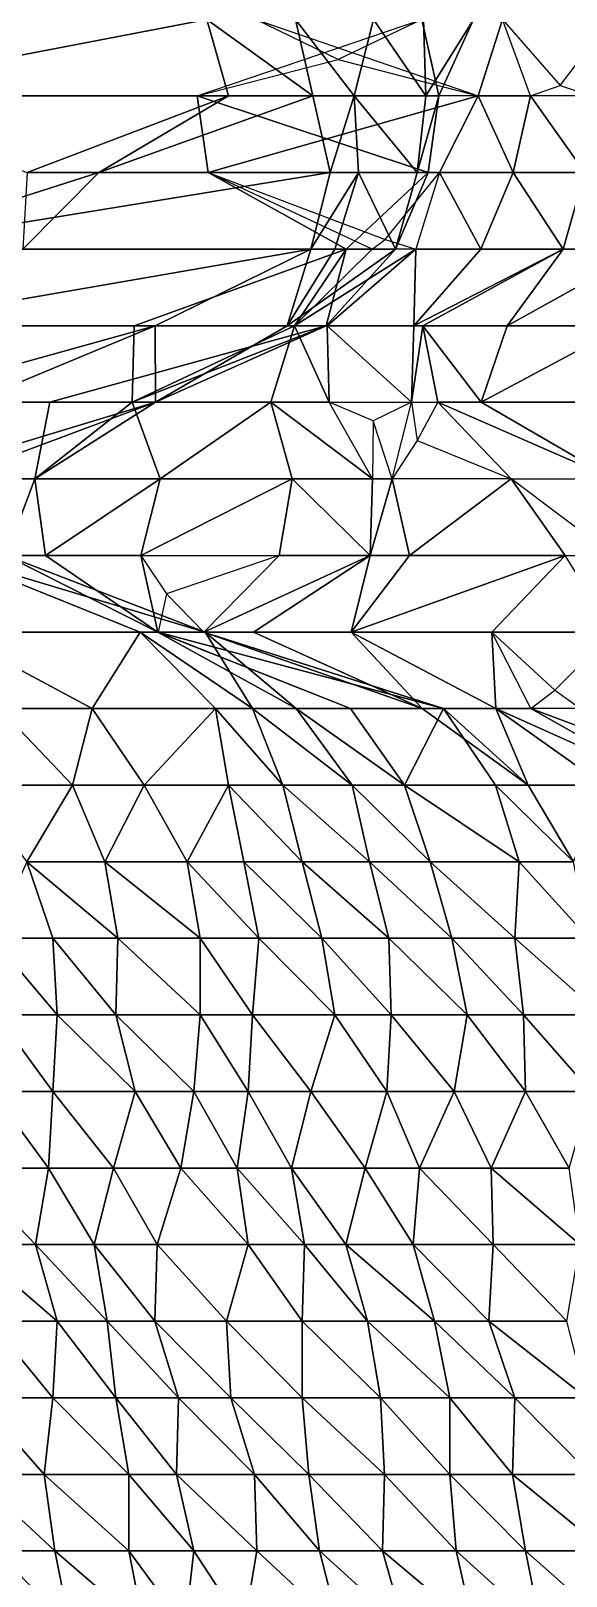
# Model space of a CAD drawing. Header units: metres. Extents: x -317 to 276, y -240 to 234.
# Drawn here: x -23.7 to 18.2, y -164 to -42.9 of the extents above; entities that cross this region are included whole.
import ezdxf

# ---------------------------------------------------------------- set-up
doc = ezdxf.new("R2010")
doc.units = ezdxf.units.M

msp = doc.modelspace()

# ---------------------------------------------------------------- linework, layer by layer
for points in [[(-41.11798, -48, -555.9809), (-8.271393, -48, -508.37067), (-9.963501, -42, -511.46802), (-9.963401, -41.9999, -511.46793)], [(-41.11798, -48, -555.9809), (-9.963501, -42, -511.46802), (-32.99594, -42, -541.11365), (-32.995842, -41.9999, -541.1135)], [(8.221924, -48, -528.23975), (-10.709442, -48, -575.4084), (6.888275, -42, -543.1959), (6.888375, -41.9999, -543.1958)], [(-9.963501, -42, -511.46802), (-1.652252, -48, -508.76935), (-3.00592, -42, -511.24722), (-3.005821, -41.9999, -511.24713)], [(-9.963501, -42, -511.46802), (-8.271393, -48, -508.37067), (-1.652252, -48, -508.76935), (-1.652152, -47.9999, -508.76926)], [(6.888275, -42, -543.1959), (0.339569, -45.130432, -561.4407), (-6.120819, -42, -579.52386), (-6.120719, -41.9999, -579.52374)], [(13.189026, -42, -556.69244), (-6.120819, -42, -579.52386), (11.307709, -48, -547.62115), (11.307809, -47.9999, -547.62103)], [(-3.00592, -42, -511.24722), (1.582733, -48, -515.36273), (3.105621, -42, -512.5751), (3.105721, -41.9999, -512.57495)], [(-3.00592, -42, -511.24722), (-1.652252, -48, -508.76935), (1.582733, -48, -515.36273), (1.582833, -47.9999, -515.3626)], [(3.105621, -42, -512.5751), (1.582733, -48, -515.36273), (7.186646, -48, -517.6198), (7.186746, -47.9999, -517.6197)], [(3.105621, -42, -512.5751), (7.186646, -48, -517.6198), (7.017456, -42, -517.92957), (7.017556, -41.9999, -517.92944)], [(8.221924, -48, -528.23975), (6.888275, -42, -543.1959), (10.929291, -42, -523.28394), (10.929391, -41.9999, -523.2838)], [(7.186646, -48, -517.6198), (10.929291, -42, -523.28394), (7.017456, -42, -517.92957), (7.017556, -41.9999, -517.92944)], [(7.186646, -48, -517.6198), (8.221924, -48, -528.23975), (10.929291, -42, -523.28394), (10.929391, -41.9999, -523.2838)], [(13.189026, -42, -556.69244), (11.307709, -48, -547.62115), (15.388763, -48, -552.6659), (15.388864, -47.9999, -552.6658)], [(13.189026, -42, -556.69244), (17.721558, -47.181824, -554.6532), (21.669495, -42, -553.684), (21.669594, -41.9999, -553.6839)], [(0.339569, -45.130432, -561.4407), (11.307709, -48, -547.62115), (-10.709442, -48, -575.4084), (-10.709342, -47.9999, -575.40826)], [(17.721558, -47.181824, -554.6532), (20.146637, -48, -556.4716), (15.388763, -48, -552.6659), (15.388864, -47.9999, -552.6658)], [(-24.027863, -54, -524.6977), (-8.271393, -48, -508.37067), (-41.11798, -48, -555.9809), (-41.11788, -47.9999, -555.9808)], [(-24.027863, -54, -524.6977), (-18.42395, -54, -526.9548), (-8.271393, -48, -508.37067), (-8.271293, -47.9999, -508.37057)], [(-18.42395, -54, -526.9548), (-0.298584, -54, -506.29144), (-1.652252, -48, -508.76935), (-1.652152, -47.9999, -508.76926)], [(-18.42395, -54, -526.9548), (-1.652252, -48, -508.76935), (-8.271393, -48, -508.37067), (-8.271293, -47.9999, -508.37057)], [(7.375885, -54, -529.7884), (-9.863403, -54, -573.85974), (-10.709442, -48, -575.4084), (-10.709342, -47.9999, -575.40826)], [(7.375885, -54, -529.7884), (-10.709442, -48, -575.4084), (8.221924, -48, -528.23975), (8.222024, -47.9999, -528.2396)], [(-9.863403, -54, -573.85974), (11.307709, -48, -547.62115), (-10.709442, -48, -575.4084), (-10.709342, -47.9999, -575.40826)], [(-9.863403, -54, -573.85974), (8.261963, -54, -553.1964), (11.307709, -48, -547.62115), (11.307809, -47.9999, -547.62103)], [(-0.298584, -54, -506.29144), (1.582733, -48, -515.36273), (-1.652252, -48, -508.76935), (-1.652152, -47.9999, -508.76926)], [(-0.298584, -54, -506.29144), (1.921143, -54, -514.7432), (1.582733, -48, -515.36273), (1.582833, -47.9999, -515.3626)], [(1.582733, -48, -515.36273), (6.509827, -54, -518.85876), (7.186646, -48, -517.6198), (7.186746, -47.9999, -517.6197)], [(1.582733, -48, -515.36273), (1.921143, -54, -514.7432), (6.509827, -54, -518.85876), (6.509927, -53.9999, -518.85864)], [(6.509827, -54, -518.85876), (7.375885, -54, -529.7884), (8.221924, -48, -528.23975), (8.222024, -47.9999, -528.2396)], [(6.509827, -54, -518.85876), (8.221924, -48, -528.23975), (7.186646, -48, -517.6198), (7.186746, -47.9999, -517.6197)], [(11.307709, -48, -547.62115), (8.261963, -54, -553.1964), (14.035095, -54, -555.14374), (14.035195, -53.9999, -555.1436)], [(11.307709, -48, -547.62115), (14.035095, -54, -555.14374), (15.388763, -48, -552.6659), (15.388864, -47.9999, -552.6658)], [(15.388763, -48, -552.6659), (14.035095, -54, -555.14374), (19.639008, -54, -557.4009), (19.639107, -53.9999, -557.40076)], [(15.388763, -48, -552.6659), (19.639008, -54, -557.4009), (20.146637, -48, -556.4716), (20.146736, -47.9999, -556.4715)], [(-24.366272, -60, -525.31714), (-37.206146, -60, -561.3353), (-18.42395, -54, -526.9548), (-18.423851, -53.9999, -526.95465)], [(-37.206146, -60, -561.3353), (-1.821472, -60, -509.07907), (-0.298584, -54, -506.29144), (-0.298484, -53.9999, -506.29135)], [(-37.206146, -60, -561.3353), (-0.298584, -54, -506.29144), (-18.42395, -54, -526.9548), (-18.423851, -53.9999, -526.95465)], [(-24.366272, -60, -525.31714), (-18.42395, -54, -526.9548), (-24.027863, -54, -524.6977), (-24.027763, -53.9999, -524.6976)], [(0.945953, -60, -541.55835), (2.996491, -60, -550.3198), (-9.863403, -54, -573.85974), (-9.863303, -53.9999, -573.8596)], [(0.945953, -60, -541.55835), (-9.863403, -54, -573.85974), (7.375885, -54, -529.7884), (7.375985, -53.9999, -529.78827)], [(-9.863403, -54, -573.85974), (4.003235, -59.24138, -554.73444), (8.261963, -54, -553.1964), (8.262063, -53.9999, -553.1963)], [(-1.821472, -60, -509.07907), (0.059845, -60, -518.1503), (1.921143, -54, -514.7432), (1.921243, -53.9999, -514.7431)], [(-1.821472, -60, -509.07907), (1.921143, -54, -514.7432), (-0.298584, -54, -506.29144), (-0.298484, -53.9999, -506.29135)], [(1.921143, -54, -514.7432), (0.059845, -60, -518.1503), (4.817749, -60, -521.95605), (4.817849, -59.9999, -521.95593)], [(4.817749, -60, -521.95605), (0.945953, -60, -541.55835), (7.375885, -54, -529.7884), (7.375985, -53.9999, -529.78827)], [(1.921143, -54, -514.7432), (4.817749, -60, -521.95605), (6.509827, -54, -518.85876), (6.509927, -53.9999, -518.85864)], [(4.817749, -60, -521.95605), (7.375885, -54, -529.7884), (6.509827, -54, -518.85876), (6.509927, -53.9999, -518.85864)], [(8.261963, -54, -553.1964), (6.400665, -60, -556.6035), (11.496948, -60, -559.7898), (11.497048, -59.9999, -559.7897)], [(8.261963, -54, -553.1964), (11.496948, -60, -559.7898), (14.035095, -54, -555.14374), (14.035195, -53.9999, -555.1436)], [(14.035095, -54, -555.14374), (11.496948, -60, -559.7898), (17.9469, -60, -560.49817), (17.946999, -59.9999, -560.49805)], [(14.035095, -54, -555.14374), (17.9469, -60, -560.49817), (19.639008, -54, -557.4009), (19.639107, -53.9999, -557.40076)], [(19.639008, -54, -557.4009), (17.9469, -60, -560.49817), (24.39685, -60, -561.2066), (24.39695, -59.9999, -561.2065)], [(4.003235, -59.24138, -554.73444), (6.400665, -60, -556.6035), (2.996491, -60, -550.3198), (2.99659, -59.9999, -550.3197)], [(-36.529297, -66, -560.09644), (-1.821472, -60, -509.07907), (-37.206146, -60, -561.3353), (-37.206047, -59.9999, -561.3352)], [(-36.529297, -66, -560.09644), (-14.004517, -66, -531.38), (-1.821472, -60, -509.07907), (-1.821372, -59.9999, -509.07898)], [(-0.596954, -66, -531.8676), (-15.636536, -66, -571.91235), (0.945953, -60, -541.55835), (0.946053, -59.9999, -541.5582)], [(0.945953, -60, -541.55835), (-15.636536, -66, -571.91235), (-3.095032, -66, -561.47034), (-3.094932, -65.9999, -561.4702)], [(-1.821472, -60, -509.07907), (-14.004517, -66, -531.38), (-3.66275, -66, -524.9645), (-3.66265, -65.9999, -524.96436)], [(-1.821472, -60, -509.07907), (-3.66275, -66, -524.9645), (0.059845, -60, -518.1503), (0.059945, -59.9999, -518.1502)], [(-3.66275, -66, -524.9645), (-0.596954, -66, -531.8676), (4.817749, -60, -521.95605), (4.817849, -59.9999, -521.95593)], [(-3.66275, -66, -524.9645), (4.817749, -60, -521.95605), (0.059845, -60, -518.1503), (0.059945, -59.9999, -518.1502)], [(0.945953, -60, -541.55835), (-3.095032, -66, -561.47034), (2.996491, -60, -550.3198), (2.99659, -59.9999, -550.3197)], [(-3.095032, -66, -561.47034), (-0.536926, -66, -569.3026), (6.400665, -60, -556.6035), (6.400765, -59.9999, -556.6034)], [(-3.095032, -66, -561.47034), (6.400665, -60, -556.6035), (2.996491, -60, -550.3198), (2.99659, -59.9999, -550.3197)], [(-0.596954, -66, -531.8676), (0.945953, -60, -541.55835), (4.817749, -60, -521.95605), (4.817849, -59.9999, -521.95593)], [(6.400665, -60, -556.6035), (-0.536926, -66, -569.3026), (6.251465, -66, -569.3916), (6.251565, -65.9999, -569.3915)], [(6.400665, -60, -556.6035), (6.251465, -66, -569.3916), (11.496948, -60, -559.7898), (11.497048, -59.9999, -559.7897)], [(6.251465, -66, -569.3916), (6.948334, -66, -580.631), (17.9469, -60, -560.49817), (17.946999, -59.9999, -560.49805)], [(6.251465, -66, -569.3916), (17.9469, -60, -560.49817), (11.496948, -60, -559.7898), (11.497048, -59.9999, -559.7897)], [(17.9469, -60, -560.49817), (6.948334, -66, -580.631), (13.567474, -66, -581.02966), (13.567574, -65.9999, -581.02954)], [(17.9469, -60, -560.49817), (13.567474, -66, -581.02966), (24.39685, -60, -561.2066), (24.39695, -59.9999, -561.2065)], [(24.39685, -60, -561.2066), (13.567474, -66, -581.02966), (22.724792, -66, -576.7823), (22.724892, -65.9999, -576.78217)], [(-35.514038, -72, -558.23804), (-14.004517, -66, -531.38), (-36.529297, -66, -560.09644), (-36.529198, -65.9999, -560.0963)], [(-35.514038, -72, -558.23804), (-28.387268, -72, -557.70746), (-14.004517, -66, -531.38), (-14.004416, -65.9999, -531.3799)], [(-14.004517, -66, -531.38), (-28.387268, -72, -557.70746), (-13.984497, -72, -543.85834), (-13.984397, -71.9999, -543.8582)], [(-13.984497, -72, -543.85834), (-22.255707, -72, -571.5137), (-0.596954, -66, -531.8676), (-0.596854, -65.9999, -531.8675)], [(-0.596954, -66, -531.8676), (-22.255707, -72, -571.5137), (-15.805756, -72, -572.2221), (-15.805656, -71.9999, -572.222)], [(-0.596954, -66, -531.8676), (-15.805756, -72, -572.2221), (-15.636536, -66, -571.91235), (-15.636435, -65.9999, -571.91223)], [(-15.805756, -72, -572.2221), (-4.956329, -72, -564.8774), (-3.095032, -66, -561.47034), (-3.094932, -65.9999, -561.4702)], [(-15.805756, -72, -572.2221), (-3.095032, -66, -561.47034), (-15.636536, -66, -571.91235), (-15.636435, -65.9999, -571.91223)], [(-14.004517, -66, -531.38), (-13.984497, -72, -543.85834), (-3.66275, -66, -524.9645), (-3.66265, -65.9999, -524.96436)], [(-13.984497, -72, -543.85834), (-0.596954, -66, -531.8676), (-3.66275, -66, -524.9645), (-3.66265, -65.9999, -524.96436)], [(-3.095032, -66, -561.47034), (-4.956329, -72, -564.8774), (-0.367706, -72, -568.9929), (-0.367606, -71.9999, -568.9928)], [(-3.095032, -66, -561.47034), (-0.367706, -72, -568.9929), (-0.536926, -66, -569.3026), (-0.536826, -65.9999, -569.3025)], [(-0.536926, -66, -569.3026), (6.082245, -72, -569.7013), (6.251465, -66, -569.3916), (6.251565, -65.9999, -569.3915)], [(-0.536926, -66, -569.3026), (-0.367706, -72, -568.9929), (6.082245, -72, -569.7013), (6.082345, -71.9999, -569.7012)], [(6.082245, -72, -569.7013), (8.132782, -72, -578.4628), (6.948334, -66, -580.631), (6.948434, -65.9999, -580.63086)], [(6.082245, -72, -569.7013), (6.948334, -66, -580.631), (6.251465, -66, -569.3916), (6.251565, -65.9999, -569.3915)], [(6.948334, -66, -580.631), (11.536957, -72, -584.74646), (13.567474, -66, -581.02966), (13.567574, -65.9999, -581.02954)], [(6.948334, -66, -580.631), (8.132782, -72, -578.4628), (11.536957, -72, -584.74646), (11.537057, -71.9999, -584.74634)], [(11.536957, -72, -584.74646), (21.540314, -72, -578.95044), (22.724792, -66, -576.7823), (22.724892, -65.9999, -576.78217)], [(11.536957, -72, -584.74646), (22.724792, -66, -576.7823), (13.567474, -66, -581.02966), (13.567574, -65.9999, -581.02954)], [(-33.80197, -78, -567.619), (-30.059357, -78, -573.28314), (-13.984497, -72, -543.85834), (-13.984397, -71.9999, -543.8582)], [(-33.80197, -78, -567.619), (-13.984497, -72, -543.85834), (-28.387268, -72, -557.70746), (-28.387169, -71.9999, -557.70734)], [(-13.984497, -72, -543.85834), (-30.059357, -78, -573.28314), (-23.440186, -78, -573.6818), (-23.440086, -77.9999, -573.6817)], [(-13.984497, -72, -543.85834), (-23.440186, -78, -573.6818), (-22.255707, -72, -571.5137), (-22.255608, -71.9999, -571.51355)], [(-23.440186, -78, -573.6818), (-13.606018, -78, -568.19556), (-15.805756, -72, -572.2221), (-15.805656, -71.9999, -572.222)], [(-23.440186, -78, -573.6818), (-15.805756, -72, -572.2221), (-22.255707, -72, -571.5137), (-22.255608, -71.9999, -571.51355)], [(-13.606018, -78, -568.19556), (-4.956329, -72, -564.8774), (-15.805756, -72, -572.2221), (-15.805656, -71.9999, -572.222)], [(-13.606018, -78, -568.19556), (-3.264252, -78, -561.78), (-4.956329, -72, -564.8774), (-4.956229, -71.9999, -564.87726)], [(3.016479, -78, -562.7982), (-0.367706, -72, -568.9929), (-4.956329, -72, -564.8774), (-4.956229, -71.9999, -564.87726)], [(3.016479, -78, -562.7982), (-4.956329, -72, -564.8774), (-3.264252, -78, -561.78), (-3.264152, -77.9999, -561.7799)], [(6.082245, -72, -569.7013), (3.081909, -73.44827, -568.9359), (-0.367706, -72, -568.9929), (-0.367606, -71.9999, -568.9928)], [(6.082245, -72, -569.7013), (6.511444, -75, -571.5351), (4.559387, -78, -572.4889), (4.559487, -77.9999, -572.4888)], [(13.885895, -78, -567.9318), (8.132782, -72, -578.4628), (6.511444, -75, -571.5351), (6.511544, -74.9999, -571.535)], [(21.858704, -78, -565.8526), (11.536957, -72, -584.74646), (8.132782, -72, -578.4628), (8.132882, -71.9999, -578.4627)], [(21.858704, -78, -565.8526), (8.132782, -72, -578.4628), (13.885895, -78, -567.9318), (13.885995, -77.9999, -567.9317)], [(21.540314, -72, -578.95044), (11.536957, -72, -584.74646), (21.858704, -78, -565.8526), (21.858803, -77.9999, -565.8525)], [(3.081909, -73.44827, -568.9359), (3.016479, -78, -562.7982), (4.559387, -78, -572.4889), (4.559487, -77.9999, -572.4888)], [(-23.440186, -78, -573.6818), (-30.059357, -78, -573.28314), (-25.659912, -84, -565.23004), (-25.659813, -83.9999, -565.2299)], [(-23.440186, -78, -573.6818), (-25.659912, -84, -565.23004), (-22.594116, -84, -572.1332), (-22.594017, -83.9999, -572.13306)], [(-22.594116, -84, -572.1332), (-13.606018, -78, -568.19556), (-23.440186, -78, -573.6818), (-23.440086, -77.9999, -573.6817)], [(-22.594116, -84, -572.1332), (-15.128906, -84, -570.98315), (-13.606018, -78, -568.19556), (-13.605918, -77.9999, -568.19543)], [(-15.128906, -84, -570.98315), (-4.27951, -84, -563.6384), (-3.264252, -78, -561.78), (-3.264152, -77.9999, -561.7799)], [(-15.128906, -84, -570.98315), (-3.264252, -78, -561.78), (-13.606018, -78, -568.19556), (-13.605918, -77.9999, -568.19543)], [(-3.264252, -78, -561.78), (-4.27951, -84, -563.6384), (2.847259, -84, -563.1079), (2.847359, -83.9999, -563.1078)], [(-3.264252, -78, -561.78), (2.847259, -84, -563.1079), (3.016479, -78, -562.7982), (3.016579, -77.9999, -562.7981)], [(2.847259, -84, -563.1079), (5.913055, -84, -570.01105), (4.559387, -78, -572.4889), (4.559487, -77.9999, -572.4888)], [(2.847259, -84, -563.1079), (4.559387, -78, -572.4889), (3.016479, -78, -562.7982), (3.016579, -77.9999, -562.7981)], [(5.913055, -84, -570.01105), (13.885895, -78, -567.9318), (4.559387, -78, -572.4889), (4.559487, -77.9999, -572.4888)], [(5.913055, -84, -570.01105), (18.11612, -84, -560.1885), (13.885895, -78, -567.9318), (13.885995, -77.9999, -567.9317)], [(18.11612, -84, -560.1885), (21.858704, -84, -565.8526), (13.885895, -78, -567.9318), (13.885995, -77.9999, -567.9317)], [(-30.079376, -84, -560.8048), (-30.099365, -90, -548.3265), (-15.188965, -90, -533.54816), (-15.188865, -89.9999, -533.54803)], [(-10.092682, -90, -536.73444), (-25.659912, -84, -565.23004), (-30.079376, -84, -560.8048), (-30.079277, -83.9999, -560.8047)], [(-10.092682, -90, -536.73444), (-30.079376, -84, -560.8048), (-15.188965, -90, -533.54816), (-15.188865, -89.9999, -533.54803)], [(-13.795258, -90, -556.027), (-22.594116, -84, -572.1332), (-25.659912, -84, -565.23004), (-25.659813, -83.9999, -565.2299)], [(-13.795258, -90, -556.027), (-25.659912, -84, -565.23004), (-10.092682, -90, -536.73444), (-10.092582, -89.9999, -536.7343)], [(-15.128906, -84, -570.98315), (-22.594116, -84, -572.1332), (-13.795258, -90, -556.027), (-13.795157, -89.9999, -556.02686)], [(-15.128906, -84, -570.98315), (-13.795258, -90, -556.027), (-13.775238, -90, -568.50525), (-13.775138, -89.9999, -568.5051)], [(-13.775238, -90, -568.50525), (-15.128906, -84, -570.98315), (-13.110443, -87, -569.6167), (-13.110343, -86.9999, -569.6166)], [(-4.27951, -84, -563.6384), (-13.110443, -87, -569.6167), (-10.201813, -90, -574.4792), (-10.201713, -89.9999, -574.47906)], [(-10.201813, -90, -574.4792), (-6.290008, -90, -579.8336), (2.847259, -84, -563.1079), (2.847359, -83.9999, -563.1078)], [(-10.201813, -90, -574.4792), (2.847259, -84, -563.1079), (-4.27951, -84, -563.6384), (-4.27941, -83.9999, -563.6383)], [(2.847259, -84, -563.1079), (-6.290008, -90, -579.8336), (1.344421, -90, -578.3739), (1.344521, -89.9999, -578.3738)], [(2.847259, -84, -563.1079), (1.344421, -90, -578.3739), (5.913055, -84, -570.01105), (5.913156, -83.9999, -570.0109)], [(1.344421, -90, -578.3739), (12.363007, -90, -570.7194), (18.11612, -84, -560.1885), (18.116219, -83.9999, -560.18835)], [(1.344421, -90, -578.3739), (18.11612, -84, -560.1885), (5.913055, -84, -570.01105), (5.913156, -83.9999, -570.0109)], [(18.11612, -84, -560.1885), (12.363007, -90, -570.7194), (21.858704, -90, -565.8526), (21.858803, -89.9999, -565.8525)], [(-30.099365, -90, -548.3265), (-26.22757, -96, -528.72424), (-18.93158, -96, -527.884), (-18.93148, -95.9999, -527.88385)], [(-15.188965, -90, -533.54816), (-30.099365, -90, -548.3265), (-18.93158, -96, -527.884), (-18.93148, -95.9999, -527.88385)], [(-15.188965, -90, -533.54816), (-18.93158, -96, -527.884), (-9.266663, -96, -522.7074), (-9.266562, -95.9999, -522.7073)], [(-6.370087, -96, -529.9203), (-10.092682, -90, -536.73444), (-15.188965, -90, -533.54816), (-15.188865, -89.9999, -533.54803)], [(-6.370087, -96, -529.9203), (-15.188965, -90, -533.54816), (-9.266663, -96, -522.7074), (-9.266562, -95.9999, -522.7073)], [(-2.965881, -96, -536.2039), (-13.795258, -90, -556.027), (-10.092682, -90, -536.73444), (-10.092582, -89.9999, -536.7343)], [(1.284363, -96, -540.93884), (-13.775238, -90, -568.50525), (-13.795258, -90, -556.027), (-13.795157, -89.9999, -556.02686)], [(1.284363, -96, -540.93884), (-13.795258, -90, -556.027), (-2.965881, -96, -536.2039), (-2.965781, -95.9999, -536.2038)], [(8.580383, -96, -540.0986), (-10.201813, -90, -574.4792), (-13.775238, -90, -568.50525), (-13.775138, -89.9999, -568.5051)], [(8.580383, -96, -540.0986), (-13.775238, -90, -568.50525), (1.284363, -96, -540.93884), (1.284463, -95.9999, -540.9387)], [(6.908295, -96, -555.6743), (-6.290008, -90, -579.8336), (-10.201813, -90, -574.4792), (-10.201713, -89.9999, -574.47906)], [(6.908295, -96, -555.6743), (-10.201813, -90, -574.4792), (8.580383, -96, -540.0986), (8.580483, -95.9999, -540.09845)], [(-2.965881, -96, -536.2039), (-10.092682, -90, -536.73444), (-6.370087, -96, -529.9203), (-6.369987, -95.9999, -529.92017)], [(1.344421, -90, -578.3739), (-6.290008, -90, -579.8336), (6.908295, -96, -555.6743), (6.908395, -95.9999, -555.6742)], [(1.344421, -90, -578.3739), (6.908295, -96, -555.6743), (12.681396, -96, -557.62164), (12.681497, -95.9999, -557.6215)], [(12.363007, -90, -570.7194), (1.344421, -90, -578.3739), (12.681396, -96, -557.62164), (12.681497, -95.9999, -557.6215)], [(12.363007, -90, -570.7194), (17.303162, -94.545456, -567.9341), (21.858704, -90, -565.8526), (21.858803, -89.9999, -565.8525)], [(12.363007, -90, -570.7194), (12.681396, -96, -557.62164), (15.408783, -96, -565.1442), (15.408883, -95.9999, -565.1441)], [(17.303162, -94.545456, -567.9341), (19.320587, -96, -570.49866), (15.408783, -96, -565.1442), (15.408883, -95.9999, -565.1441)], [(-26.22757, -96, -528.72424), (-28.616516, -102, -520.5822), (-20.474487, -102, -518.19324), (-20.474388, -101.9999, -518.1931)], [(-18.93158, -96, -527.884), (-26.22757, -96, -528.72424), (-20.474487, -102, -518.19324), (-20.474388, -101.9999, -518.1931)], [(-18.93158, -96, -527.884), (-20.474487, -102, -518.19324), (-14.870544, -102, -520.4503), (-14.870444, -101.9999, -520.4502)], [(-14.870544, -102, -520.4503), (-9.266663, -96, -522.7074), (-18.93158, -96, -527.884), (-18.93148, -95.9999, -527.88385)], [(-14.870544, -102, -520.4503), (-8.251404, -102, -520.849), (-9.266663, -96, -522.7074), (-9.266562, -95.9999, -522.7073)], [(-9.266663, -96, -522.7074), (-4.00116, -102, -525.584), (-6.370087, -96, -529.9203), (-6.369987, -95.9999, -529.92017)], [(-9.266663, -96, -522.7074), (-8.251404, -102, -520.849), (-4.00116, -102, -525.584), (-4.00106, -101.9999, -525.58386)], [(1.433563, -102, -528.15076), (-2.965881, -96, -536.2039), (-6.370087, -96, -529.9203), (-6.369987, -95.9999, -529.92017)], [(1.433563, -102, -528.15076), (-6.370087, -96, -529.9203), (-4.00116, -102, -525.584), (-4.00106, -101.9999, -525.58386)], [(5.514587, -102, -533.1955), (1.284363, -96, -540.93884), (-2.965881, -96, -536.2039), (-2.965781, -95.9999, -536.2038)], [(5.514587, -102, -533.1955), (-2.965881, -96, -536.2039), (1.433563, -102, -528.15076), (1.433663, -101.9999, -528.15063)], [(8.580383, -96, -540.0986), (1.284363, -96, -540.93884), (5.514587, -102, -533.1955), (5.514687, -101.9999, -533.1954)], [(8.580383, -96, -540.0986), (5.514587, -102, -533.1955), (12.641388, -102, -532.6649), (12.641488, -101.9999, -532.6648)], [(15.199524, -102, -540.49725), (6.908295, -96, -555.6743), (8.580383, -96, -540.0986), (8.580483, -95.9999, -540.09845)], [(12.681396, -96, -557.62164), (6.908295, -96, -555.6743), (15.199524, -102, -540.49725), (15.199624, -101.9999, -540.49713)], [(15.199524, -102, -540.49725), (8.580383, -96, -540.0986), (12.641388, -102, -532.6649), (12.641488, -101.9999, -532.6648)], [(26.06894, -102, -545.6309), (15.408783, -96, -565.1442), (12.681396, -96, -557.62164), (12.681497, -95.9999, -557.6215)], [(12.681396, -96, -557.62164), (15.199524, -102, -540.49725), (21.141876, -102, -542.1349), (21.141975, -101.9999, -542.13477)], [(26.06894, -102, -545.6309), (12.681396, -96, -557.62164), (21.141876, -102, -542.1349), (21.141975, -101.9999, -542.13477)], [(31.503632, -102, -548.1977), (19.320587, -96, -570.49866), (15.408783, -96, -565.1442), (15.408883, -95.9999, -565.1441)], [(31.503632, -102, -548.1977), (15.408783, -96, -565.1442), (26.06894, -102, -545.6309), (26.069038, -101.9999, -545.6308)], [(-20.474487, -102, -518.19324), (-28.616516, -102, -520.5822), (-24.047882, -108, -512.21936), (-24.047783, -107.9999, -512.21924)], [(-20.474487, -102, -518.19324), (-24.047882, -108, -512.21936), (-17.93634, -108, -513.54724), (-17.936241, -107.9999, -513.5471)], [(-14.870544, -102, -520.4503), (-20.474487, -102, -518.19324), (-17.93634, -108, -513.54724), (-17.936241, -107.9999, -513.5471)], [(-14.870544, -102, -520.4503), (-17.93634, -108, -513.54724), (-11.486389, -108, -514.2556), (-11.486289, -107.9999, -514.2555)], [(-8.251404, -102, -520.849), (-14.870544, -102, -520.4503), (-11.486389, -108, -514.2556), (-11.486289, -107.9999, -514.2555)], [(-8.251404, -102, -520.849), (-11.486389, -108, -514.2556), (-7.066956, -108, -518.68085), (-7.066855, -107.9999, -518.6807)], [(-8.251404, -102, -520.849), (-2.478271, -108, -522.7964), (-4.00116, -102, -525.584), (-4.00106, -101.9999, -525.58386)], [(-8.251404, -102, -520.849), (-7.066956, -108, -518.68085), (-2.478271, -108, -522.7964), (-2.478172, -107.9999, -522.79626)], [(-4.00116, -102, -525.584), (2.787231, -108, -525.6729), (1.433563, -102, -528.15076), (1.433663, -101.9999, -528.15063)], [(-4.00116, -102, -525.584), (-2.478271, -108, -522.7964), (2.787231, -108, -525.6729), (2.787331, -107.9999, -525.6728)], [(1.433563, -102, -528.15076), (7.545105, -108, -529.47864), (5.514587, -102, -533.1955), (5.514687, -101.9999, -533.1954)], [(1.433563, -102, -528.15076), (2.787231, -108, -525.6729), (7.545105, -108, -529.47864), (7.545205, -107.9999, -529.4785)], [(5.514587, -102, -533.1955), (14.502686, -108, -529.2579), (12.641388, -102, -532.6649), (12.641488, -101.9999, -532.6648)], [(5.514587, -102, -533.1955), (7.545105, -108, -529.47864), (14.502686, -108, -529.2579), (14.502786, -107.9999, -529.25775)], [(18.7529, -108, -533.9928), (15.199524, -102, -540.49725), (12.641388, -102, -532.6649), (12.641488, -101.9999, -532.6648)], [(18.7529, -108, -533.9928), (12.641388, -102, -532.6649), (14.502686, -108, -529.2579), (14.502786, -107.9999, -529.25775)], [(21.141876, -102, -542.1349), (15.199524, -102, -540.49725), (18.7529, -108, -533.9928), (18.752998, -107.9999, -533.9927)], [(-24.047882, -108, -512.21936), (-26.775208, -114, -504.69678), (-22.017395, -114, -508.50253), (-22.017296, -113.9999, -508.50244)], [(-24.047882, -108, -512.21936), (-16.921082, -114, -511.6888), (-17.93634, -108, -513.54724), (-17.936241, -107.9999, -513.5471)], [(-24.047882, -108, -512.21936), (-22.017395, -114, -508.50253), (-16.921082, -114, -511.6888), (-16.920982, -113.9999, -511.68872)], [(-17.93634, -108, -513.54724), (-10.47113, -114, -512.3972), (-11.486389, -108, -514.2556), (-11.486289, -107.9999, -514.2555)], [(-17.93634, -108, -513.54724), (-16.921082, -114, -511.6888), (-10.47113, -114, -512.3972), (-10.47103, -113.9999, -512.3971)], [(-11.486389, -108, -514.2556), (-5.882477, -114, -516.5127), (-7.066956, -108, -518.68085), (-7.066855, -107.9999, -518.6807)], [(-11.486389, -108, -514.2556), (-10.47113, -114, -512.3972), (-5.882477, -114, -516.5127), (-5.882377, -113.9999, -516.5126)], [(-7.066956, -108, -518.68085), (-0.955383, -114, -520.0087), (-2.478271, -108, -522.7964), (-2.478172, -107.9999, -522.79626)], [(-7.066956, -108, -518.68085), (-5.882477, -114, -516.5127), (-0.955383, -114, -520.0087), (-0.955283, -113.9999, -520.0086)], [(-2.478271, -108, -522.7964), (4.31012, -114, -522.8853), (2.787231, -108, -525.6729), (2.787331, -107.9999, -525.6728)], [(-2.478271, -108, -522.7964), (-0.955383, -114, -520.0087), (4.31012, -114, -522.8853), (4.31022, -113.9999, -522.8852)], [(2.787231, -108, -525.6729), (9.237183, -114, -526.3813), (7.545105, -108, -529.47864), (7.545205, -107.9999, -529.4785)], [(2.787231, -108, -525.6729), (4.31012, -114, -522.8853), (9.237183, -114, -526.3813), (9.237283, -113.9999, -526.38116)], [(7.545105, -108, -529.47864), (14.164276, -114, -529.8773), (14.502686, -108, -529.2579), (14.502786, -107.9999, -529.25775)], [(7.545105, -108, -529.47864), (9.237183, -114, -526.3813), (14.164276, -114, -529.8773), (14.164376, -113.9999, -529.8772)], [(14.502686, -108, -529.2579), (14.164276, -114, -529.8773), (19.937378, -114, -531.8247), (19.937477, -113.9999, -531.8246)], [(14.502686, -108, -529.2579), (19.937378, -114, -531.8247), (18.7529, -108, -533.9928), (18.752998, -107.9999, -533.9927)], [(-26.775208, -114, -504.69678), (-21.678955, -120, -507.88306), (-22.017395, -114, -508.50253), (-22.017296, -113.9999, -508.50244)], [(-26.775208, -114, -504.69678), (-26.436798, -120, -504.0773), (-21.678955, -120, -507.88306), (-21.678856, -119.9999, -507.88297)], [(-22.017395, -114, -508.50253), (-17.090302, -120, -511.99854), (-16.921082, -114, -511.6888), (-16.920982, -113.9999, -511.68872)], [(-22.017395, -114, -508.50253), (-21.678955, -120, -507.88306), (-17.090302, -120, -511.99854), (-17.090202, -119.9999, -511.99844)], [(-16.921082, -114, -511.6888), (-17.090302, -120, -511.99854), (-10.47113, -120, -512.3972), (-10.47103, -119.9999, -512.3971)], [(-16.921082, -114, -511.6888), (-10.47113, -120, -512.3972), (-10.47113, -114, -512.3972), (-10.47103, -113.9999, -512.3971)], [(-10.47113, -114, -512.3972), (-6.390106, -120, -517.4419), (-5.882477, -114, -516.5127), (-5.882377, -113.9999, -516.5126)], [(-10.47113, -114, -512.3972), (-10.47113, -120, -512.3972), (-6.390106, -120, -517.4419), (-6.390006, -119.9999, -517.4418)], [(-5.882477, -114, -516.5127), (-6.390106, -120, -517.4419), (0.059845, -120, -518.1503), (0.059945, -119.9999, -518.1502)], [(-5.882477, -114, -516.5127), (0.059845, -120, -518.1503), (-0.955383, -114, -520.0087), (-0.955283, -113.9999, -520.0086)], [(-0.955383, -114, -520.0087), (4.479309, -120, -522.57556), (4.31012, -114, -522.8853), (4.31022, -113.9999, -522.8852)], [(-0.955383, -114, -520.0087), (0.059845, -120, -518.1503), (4.479309, -120, -522.57556), (4.479409, -119.9999, -522.57544)], [(4.31012, -114, -522.8853), (10.421661, -120, -524.21313), (9.237183, -114, -526.3813), (9.237283, -113.9999, -526.38116)], [(4.31012, -114, -522.8853), (4.479309, -120, -522.57556), (10.421661, -120, -524.21313), (10.421762, -119.9999, -524.213)], [(9.237183, -114, -526.3813), (14.841126, -120, -528.6384), (14.164276, -114, -529.8773), (14.164376, -113.9999, -529.8772)], [(9.237183, -114, -526.3813), (10.421661, -120, -524.21313), (14.841126, -120, -528.6384), (14.841226, -119.9999, -528.6383)], [(14.164276, -114, -529.8773), (20.952637, -120, -529.9663), (19.937378, -114, -531.8247), (19.937477, -113.9999, -531.8246)], [(14.164276, -114, -529.8773), (14.841126, -120, -528.6384), (20.952637, -120, -529.9663), (20.952736, -119.9999, -529.9662)], [(-26.436798, -120, -504.0773), (-26.775208, -126, -504.69678), (-22.017395, -126, -508.50253), (-22.017296, -125.9999, -508.50244)], [(-26.436798, -120, -504.0773), (-22.017395, -126, -508.50253), (-21.678955, -120, -507.88306), (-21.678856, -119.9999, -507.88297)], [(-21.678955, -120, -507.88306), (-22.017395, -126, -508.50253), (-15.567413, -126, -509.21094), (-15.567313, -125.9999, -509.21085)], [(-21.678955, -120, -507.88306), (-15.567413, -126, -509.21094), (-17.090302, -120, -511.99854), (-17.090202, -119.9999, -511.99844)], [(-17.090302, -120, -511.99854), (-10.978729, -126, -513.3264), (-10.47113, -120, -512.3972), (-10.47103, -119.9999, -512.3971)], [(-17.090302, -120, -511.99854), (-15.567413, -126, -509.21094), (-10.978729, -126, -513.3264), (-10.978629, -125.9999, -513.3263)], [(-10.47113, -120, -512.3972), (-10.978729, -126, -513.3264), (-6.728516, -126, -518.0614), (-6.728415, -125.9999, -518.0613)], [(-10.47113, -120, -512.3972), (-6.728516, -126, -518.0614), (-6.390106, -120, -517.4419), (-6.390006, -119.9999, -517.4418)], [(-6.390106, -120, -517.4419), (-6.728516, -126, -518.0614), (-1.801453, -126, -521.55743), (-1.801353, -125.9999, -521.5573)], [(-6.390106, -120, -517.4419), (-1.801453, -126, -521.55743), (0.059845, -120, -518.1503), (0.059945, -119.9999, -518.1502)], [(0.059845, -120, -518.1503), (-1.801453, -126, -521.55743), (4.1409, -126, -523.19507), (4.141, -125.9999, -523.19495)], [(0.059845, -120, -518.1503), (4.1409, -126, -523.19507), (4.479309, -120, -522.57556), (4.479409, -119.9999, -522.57544)], [(4.479309, -120, -522.57556), (4.1409, -126, -523.19507), (9.406403, -126, -526.0716), (9.406503, -125.9999, -526.0715)], [(4.479309, -120, -522.57556), (9.406403, -126, -526.0716), (10.421661, -120, -524.21313), (10.421762, -119.9999, -524.213)], [(10.421661, -120, -524.21313), (9.406403, -126, -526.0716), (15.010315, -126, -528.3287), (15.010415, -125.9999, -528.32855)], [(10.421661, -120, -524.21313), (15.010315, -126, -528.3287), (14.841126, -120, -528.6384), (14.841226, -119.9999, -528.6383)], [(14.841126, -120, -528.6384), (20.106567, -126, -531.51495), (20.952637, -120, -529.9663), (20.952736, -119.9999, -529.9662)], [(14.841126, -120, -528.6384), (15.010315, -126, -528.3287), (20.106567, -126, -531.51495), (20.106667, -125.9999, -531.51483)], [(-26.775208, -126, -504.69678), (-29.144165, -132, -509.03305), (-22.355804, -132, -509.122), (-22.355705, -131.9999, -509.12192)], [(-26.775208, -126, -504.69678), (-22.355804, -132, -509.122), (-22.017395, -126, -508.50253), (-22.017296, -125.9999, -508.50244)], [(-22.017395, -126, -508.50253), (-22.355804, -132, -509.122), (-17.259491, -132, -512.3083), (-17.259392, -131.9999, -512.30817)], [(-22.017395, -126, -508.50253), (-17.259491, -132, -512.3083), (-15.567413, -126, -509.21094), (-15.567313, -125.9999, -509.21085)], [(-15.567413, -126, -509.21094), (-17.259491, -132, -512.3083), (-11.993988, -132, -515.1848), (-11.993888, -131.9999, -515.1847)], [(-15.567413, -126, -509.21094), (-11.993988, -132, -515.1848), (-10.978729, -126, -513.3264), (-10.978629, -125.9999, -513.3263)], [(-10.978729, -126, -513.3264), (-11.993988, -132, -515.1848), (-7.574585, -132, -519.61005), (-7.574485, -131.9999, -519.6099)], [(-10.978729, -126, -513.3264), (-7.574585, -132, -519.61005), (-6.728516, -126, -518.0614), (-6.728415, -125.9999, -518.0613)], [(-6.728516, -126, -518.0614), (-7.574585, -132, -519.61005), (-3.32431, -132, -524.34503), (-3.32421, -131.9999, -524.3449)], [(-6.728516, -126, -518.0614), (-3.32431, -132, -524.34503), (-1.801453, -126, -521.55743), (-1.801353, -125.9999, -521.5573)], [(-1.801453, -126, -521.55743), (-3.32431, -132, -524.34503), (2.448792, -132, -526.29236), (2.448891, -131.9999, -526.29224)], [(-1.801453, -126, -521.55743), (2.448792, -132, -526.29236), (4.1409, -126, -523.19507), (4.141, -125.9999, -523.19495)], [(4.1409, -126, -523.19507), (2.448792, -132, -526.29236), (6.699066, -132, -531.02734), (6.699166, -131.9999, -531.0272)], [(4.1409, -126, -523.19507), (6.699066, -132, -531.02734), (9.406403, -126, -526.0716), (9.406503, -125.9999, -526.0715)], [(9.406403, -126, -526.0716), (6.699066, -132, -531.02734), (12.302979, -132, -533.2844), (12.303079, -131.9999, -533.2843)], [(9.406403, -126, -526.0716), (12.302979, -132, -533.2844), (15.010315, -126, -528.3287), (15.010415, -125.9999, -528.32855)], [(15.010315, -126, -528.3287), (12.302979, -132, -533.2844), (18.41449, -132, -534.6123), (18.414589, -131.9999, -534.6122)], [(15.010315, -126, -528.3287), (18.41449, -132, -534.6123), (20.106567, -126, -531.51495), (20.106667, -125.9999, -531.51483)], [(-29.144165, -132, -509.03305), (-23.371063, -138, -510.9804), (-22.355804, -132, -509.122), (-22.355705, -131.9999, -509.12192)], [(-29.144165, -132, -509.03305), (-28.636536, -138, -508.10385), (-23.371063, -138, -510.9804), (-23.370964, -137.9999, -510.98032)], [(-22.355804, -132, -509.122), (-23.371063, -138, -510.9804), (-18.78238, -138, -515.0959), (-18.78228, -137.9999, -515.09576)], [(-22.355804, -132, -509.122), (-18.78238, -138, -515.0959), (-17.259491, -132, -512.3083), (-17.259392, -131.9999, -512.30817)], [(-17.259491, -132, -512.3083), (-18.78238, -138, -515.0959), (-13.855286, -138, -518.5919), (-13.855185, -137.9999, -518.5918)], [(-17.259491, -132, -512.3083), (-13.855286, -138, -518.5919), (-11.993988, -132, -515.1848), (-11.993888, -131.9999, -515.1847)], [(-11.993988, -132, -515.1848), (-13.855286, -138, -518.5919), (-6.728516, -138, -518.0614), (-6.728415, -137.9999, -518.0613)], [(-11.993988, -132, -515.1848), (-6.728516, -138, -518.0614), (-7.574585, -132, -519.61005), (-7.574485, -131.9999, -519.6099)], [(-7.574585, -132, -519.61005), (-2.309082, -138, -522.48663), (-3.32431, -132, -524.34503), (-3.32421, -131.9999, -524.3449)], [(-7.574585, -132, -519.61005), (-6.728516, -138, -518.0614), (-2.309082, -138, -522.48663), (-2.308982, -137.9999, -522.4865)], [(-3.32431, -132, -524.34503), (0.925934, -138, -529.08), (2.448792, -132, -526.29236), (2.448891, -131.9999, -526.29224)], [(-3.32431, -132, -524.34503), (-2.309082, -138, -522.48663), (0.925934, -138, -529.08), (0.926034, -137.9999, -529.0799)], [(2.448792, -132, -526.29236), (0.925934, -138, -529.08), (6.191437, -138, -531.95654), (6.191537, -137.9999, -531.9564)], [(2.448792, -132, -526.29236), (6.191437, -138, -531.95654), (6.699066, -132, -531.02734), (6.699166, -131.9999, -531.0272)], [(6.699066, -132, -531.02734), (6.191437, -138, -531.95654), (12.472198, -138, -532.9747), (12.472299, -137.9999, -532.97455)], [(6.699066, -132, -531.02734), (12.472198, -138, -532.9747), (12.302979, -132, -533.2844), (12.303079, -131.9999, -533.2843)], [(12.302979, -132, -533.2844), (19.260529, -138, -533.0636), (18.41449, -132, -534.6123), (18.414589, -131.9999, -534.6122)], [(12.302979, -132, -533.2844), (12.472198, -138, -532.9747), (19.260529, -138, -533.0636), (19.260628, -137.9999, -533.0635)], [(-28.636536, -138, -508.10385), (-21.678955, -144, -507.88306), (-23.371063, -138, -510.9804), (-23.370964, -137.9999, -510.98032)], [(-28.636536, -138, -508.10385), (-26.944427, -144, -505.0065), (-21.678955, -144, -507.88306), (-21.678856, -143.9999, -507.88297)], [(-23.371063, -138, -510.9804), (-17.76712, -144, -513.2375), (-18.78238, -138, -515.0959), (-18.78228, -137.9999, -515.09576)], [(-23.371063, -138, -510.9804), (-21.678955, -144, -507.88306), (-17.76712, -144, -513.2375), (-17.767021, -143.9999, -513.23737)], [(-18.78238, -138, -515.0959), (-14.024506, -144, -518.9017), (-13.855286, -138, -518.5919), (-13.855185, -137.9999, -518.5918)], [(-18.78238, -138, -515.0959), (-17.76712, -144, -513.2375), (-14.024506, -144, -518.9017), (-14.024406, -143.9999, -518.90155)], [(-13.855286, -138, -518.5919), (-14.024506, -144, -518.9017), (-8.420624, -144, -521.15875), (-8.420524, -143.9999, -521.1586)], [(-13.855286, -138, -518.5919), (-8.420624, -144, -521.15875), (-6.728516, -138, -518.0614), (-6.728415, -137.9999, -518.0613)], [(-6.728516, -138, -518.0614), (-8.420624, -144, -521.15875), (-2.478271, -144, -522.7964), (-2.478172, -143.9999, -522.79626)], [(-6.728516, -138, -518.0614), (-2.478271, -144, -522.7964), (-2.309082, -138, -522.48663), (-2.308982, -137.9999, -522.4865)], [(-2.309082, -138, -522.48663), (-2.478271, -144, -522.7964), (2.618012, -144, -525.98267), (2.618111, -143.9999, -525.98254)], [(-2.309082, -138, -522.48663), (2.618012, -144, -525.98267), (0.925934, -138, -529.08), (0.926034, -137.9999, -529.0799)], [(0.925934, -138, -529.08), (7.883514, -144, -528.8592), (6.191437, -138, -531.95654), (6.191537, -137.9999, -531.9564)], [(0.925934, -138, -529.08), (2.618012, -144, -525.98267), (7.883514, -144, -528.8592), (7.883615, -143.9999, -528.8591)], [(6.191437, -138, -531.95654), (12.133759, -144, -533.5942), (12.472198, -138, -532.9747), (12.472299, -137.9999, -532.97455)], [(6.191437, -138, -531.95654), (7.883514, -144, -528.8592), (12.133759, -144, -533.5942), (12.133859, -143.9999, -533.59406)], [(12.472198, -138, -532.9747), (12.133759, -144, -533.5942), (18.2453, -144, -534.92206), (18.2454, -143.9999, -534.92194)], [(12.472198, -138, -532.9747), (18.2453, -144, -534.92206), (19.260529, -138, -533.0636), (19.260628, -137.9999, -533.0635)], [(-26.944427, -144, -505.0065), (-27.959686, -150, -506.86493), (-22.017395, -150, -508.50253), (-22.017296, -149.9999, -508.50244)], [(-26.944427, -144, -505.0065), (-22.017395, -150, -508.50253), (-21.678955, -144, -507.88306), (-21.678856, -143.9999, -507.88297)], [(-21.678955, -144, -507.88306), (-22.017395, -150, -508.50253), (-17.090302, -150, -511.99854), (-17.090202, -149.9999, -511.99844)], [(-21.678955, -144, -507.88306), (-17.090302, -150, -511.99854), (-17.76712, -144, -513.2375), (-17.767021, -143.9999, -513.23737)], [(-17.76712, -144, -513.2375), (-12.163208, -150, -515.49457), (-14.024506, -144, -518.9017), (-14.024406, -143.9999, -518.90155)], [(-17.76712, -144, -513.2375), (-17.090302, -150, -511.99854), (-12.163208, -150, -515.49457), (-12.163108, -149.9999, -515.49445)], [(-14.024506, -144, -518.9017), (-8.082214, -150, -520.53925), (-8.420624, -144, -521.15875), (-8.420524, -143.9999, -521.1586)], [(-14.024506, -144, -518.9017), (-12.163208, -150, -515.49457), (-8.082214, -150, -520.53925), (-8.082114, -149.9999, -520.5391)], [(-8.420624, -144, -521.15875), (-2.478271, -150, -522.7964), (-2.478271, -144, -522.7964), (-2.478172, -143.9999, -522.79626)], [(-8.420624, -144, -521.15875), (-8.082214, -150, -520.53925), (-2.478271, -150, -522.7964), (-2.478172, -149.9999, -522.79626)], [(-2.478271, -144, -522.7964), (3.63327, -150, -524.12427), (2.618012, -144, -525.98267), (2.618111, -143.9999, -525.98254)], [(-2.478271, -144, -522.7964), (-2.478271, -150, -522.7964), (3.63327, -150, -524.12427), (3.63337, -149.9999, -524.12415)], [(2.618012, -144, -525.98267), (9.067993, -150, -526.69104), (7.883514, -144, -528.8592), (7.883615, -143.9999, -528.8591)], [(2.618012, -144, -525.98267), (3.63327, -150, -524.12427), (9.067993, -150, -526.69104), (9.068093, -149.9999, -526.6909)], [(7.883514, -144, -528.8592), (14.164276, -150, -529.8773), (12.133759, -144, -533.5942), (12.133859, -143.9999, -533.59406)], [(7.883514, -144, -528.8592), (9.067993, -150, -526.69104), (14.164276, -150, -529.8773), (14.164376, -149.9999, -529.8772)], [(12.133759, -144, -533.5942), (19.768158, -150, -532.1344), (18.2453, -144, -534.92206), (18.2454, -143.9999, -534.92194)], [(12.133759, -144, -533.5942), (14.164276, -150, -529.8773), (19.768158, -150, -532.1344), (19.768257, -149.9999, -532.1343)], [(-27.959686, -150, -506.86493), (-28.298096, -156, -507.48438), (-22.694214, -156, -509.74146), (-22.694115, -155.9999, -509.74136)], [(-27.959686, -150, -506.86493), (-22.694214, -156, -509.74146), (-22.017395, -150, -508.50253), (-22.017296, -149.9999, -508.50244)], [(-22.017395, -150, -508.50253), (-22.694214, -156, -509.74146), (-16.075043, -156, -510.14014), (-16.074944, -155.9999, -510.14005)], [(-22.017395, -150, -508.50253), (-16.075043, -156, -510.14014), (-17.090302, -150, -511.99854), (-17.090202, -149.9999, -511.99844)], [(-17.090302, -150, -511.99854), (-12.332428, -156, -515.8043), (-12.163208, -150, -515.49457), (-12.163108, -149.9999, -515.49445)], [(-17.090302, -150, -511.99854), (-16.075043, -156, -510.14014), (-12.332428, -156, -515.8043), (-12.332328, -155.9999, -515.8042)], [(-12.163208, -150, -515.49457), (-12.332428, -156, -515.8043), (-6.220886, -156, -517.1322), (-6.220786, -155.9999, -517.1321)], [(-12.163208, -150, -515.49457), (-6.220886, -156, -517.1322), (-8.082214, -150, -520.53925), (-8.082114, -149.9999, -520.5391)], [(-8.082214, -150, -520.53925), (-1.970642, -156, -521.8671), (-2.478271, -150, -522.7964), (-2.478172, -149.9999, -522.79626)], [(-8.082214, -150, -520.53925), (-6.220886, -156, -517.1322), (-1.970642, -156, -521.8671), (-1.970542, -155.9999, -521.867)], [(-2.478271, -150, -522.7964), (3.97168, -156, -523.50476), (3.63327, -150, -524.12427), (3.63337, -149.9999, -524.12415)], [(-2.478271, -150, -522.7964), (-1.970642, -156, -521.8671), (3.97168, -156, -523.50476), (3.97178, -155.9999, -523.50464)], [(3.63327, -150, -524.12427), (9.067993, -156, -526.69104), (9.067993, -150, -526.69104), (9.068093, -149.9999, -526.6909)], [(3.63327, -150, -524.12427), (3.97168, -156, -523.50476), (9.067993, -156, -526.69104), (9.068093, -155.9999, -526.6909)], [(9.067993, -150, -526.69104), (13.995056, -156, -530.1871), (14.164276, -150, -529.8773), (14.164376, -149.9999, -529.8772)], [(9.067993, -150, -526.69104), (9.067993, -156, -526.69104), (13.995056, -156, -530.1871), (13.995156, -155.9999, -530.18695)], [(14.164276, -150, -529.8773), (13.995056, -156, -530.1871), (20.106567, -156, -531.51495), (20.106667, -155.9999, -531.51483)], [(14.164276, -150, -529.8773), (20.106567, -156, -531.51495), (19.768158, -150, -532.1344), (19.768257, -149.9999, -532.1343)], [(-28.298096, -156, -507.48438), (-21.848175, -162, -508.1928), (-22.694214, -156, -509.74146), (-22.694115, -155.9999, -509.74136)], [(-28.298096, -156, -507.48438), (-26.436798, -162, -504.0773), (-21.848175, -162, -508.1928), (-21.848076, -161.9999, -508.19272)], [(-22.694214, -156, -509.74146), (-16.075043, -162, -510.14014), (-16.075043, -156, -510.14014), (-16.074944, -155.9999, -510.14005)], [(-22.694214, -156, -509.74146), (-21.848175, -162, -508.1928), (-16.075043, -162, -510.14014), (-16.074944, -161.9999, -510.14005)], [(-16.075043, -156, -510.14014), (-10.978729, -162, -513.3264), (-12.332428, -156, -515.8043), (-12.332328, -155.9999, -515.8042)], [(-16.075043, -156, -510.14014), (-16.075043, -162, -510.14014), (-10.978729, -162, -513.3264), (-10.978629, -161.9999, -513.3263)], [(-12.332428, -156, -515.8043), (-6.051697, -162, -516.82245), (-6.220886, -156, -517.1322), (-6.220786, -155.9999, -517.1321)], [(-12.332428, -156, -515.8043), (-10.978729, -162, -513.3264), (-6.051697, -162, -516.82245), (-6.051597, -161.9999, -516.8223)], [(-6.220886, -156, -517.1322), (-1.124603, -162, -520.3185), (-1.970642, -156, -521.8671), (-1.970542, -155.9999, -521.867)], [(-6.220886, -156, -517.1322), (-6.051697, -162, -516.82245), (-1.124603, -162, -520.3185), (-1.124503, -161.9999, -520.31836)], [(-1.970642, -156, -521.8671), (3.80249, -162, -523.8145), (3.97168, -156, -523.50476), (3.97178, -155.9999, -523.50464)], [(-1.970642, -156, -521.8671), (-1.124603, -162, -520.3185), (3.80249, -162, -523.8145), (3.80259, -161.9999, -523.8144)], [(3.97168, -156, -523.50476), (3.80249, -162, -523.8145), (9.575623, -162, -525.76184), (9.575723, -161.9999, -525.7617)], [(3.97168, -156, -523.50476), (9.575623, -162, -525.76184), (9.067993, -156, -526.69104), (9.068093, -155.9999, -526.6909)], [(9.067993, -156, -526.69104), (15.010315, -162, -528.3287), (13.995056, -156, -530.1871), (13.995156, -155.9999, -530.18695)], [(9.067993, -156, -526.69104), (9.575623, -162, -525.76184), (15.010315, -162, -528.3287), (15.010415, -161.9999, -528.32855)], [(13.995056, -156, -530.1871), (21.291046, -162, -529.3468), (20.106567, -156, -531.51495), (20.106667, -155.9999, -531.51483)], [(13.995056, -156, -530.1871), (15.010315, -162, -528.3287), (21.291046, -162, -529.3468), (21.291145, -161.9999, -529.3467)], [(-26.436798, -162, -504.0773), (-20.663696, -168, -506.02466), (-21.848175, -162, -508.1928), (-21.848076, -161.9999, -508.19272)], [(-26.436798, -162, -504.0773), (-25.75998, -168, -502.83838), (-20.663696, -168, -506.02466), (-20.663597, -167.9999, -506.02457)], [(-21.848175, -162, -508.1928), (-14.890564, -168, -507.972), (-16.075043, -162, -510.14014), (-16.074944, -161.9999, -510.14005)], [(-21.848175, -162, -508.1928), (-20.663696, -168, -506.02466), (-14.890564, -168, -507.972), (-14.890464, -167.9999, -507.9719)], [(-16.075043, -162, -510.14014), (-11.655579, -168, -514.56537), (-10.978729, -162, -513.3264), (-10.978629, -161.9999, -513.3263)], [(-16.075043, -162, -510.14014), (-14.890564, -168, -507.972), (-11.655579, -168, -514.56537), (-11.655478, -167.9999, -514.56525)], [(-10.978729, -162, -513.3264), (-11.655579, -168, -514.56537), (-7.066956, -168, -518.68085), (-7.066855, -167.9999, -518.6807)], [(-10.978729, -162, -513.3264), (-7.066956, -168, -518.68085), (-6.051697, -162, -516.82245), (-6.051597, -161.9999, -516.8223)], [(-6.051697, -162, -516.82245), (-7.066956, -168, -518.68085), (0.398285, -168, -517.5309), (0.398385, -167.9999, -517.53076)], [(-6.051697, -162, -516.82245), (0.398285, -168, -517.5309), (-1.124603, -162, -520.3185), (-1.124503, -161.9999, -520.31836)], [(-1.124603, -162, -520.3185), (5.494568, -168, -520.71716), (3.80249, -162, -523.8145), (3.80259, -161.9999, -523.8144)], [(-1.124603, -162, -520.3185), (0.398285, -168, -517.5309), (5.494568, -168, -520.71716), (5.494668, -167.9999, -520.71704)], [(3.80249, -162, -523.8145), (10.929291, -168, -523.28394), (9.575623, -162, -525.76184), (9.575723, -161.9999, -525.7617)], [(3.80249, -162, -523.8145), (5.494568, -168, -520.71716), (10.929291, -168, -523.28394), (10.929391, -167.9999, -523.2838)], [(9.575623, -162, -525.76184), (16.194794, -168, -526.1605), (15.010315, -162, -528.3287), (15.010415, -161.9999, -528.32855)], [(9.575623, -162, -525.76184), (10.929291, -168, -523.28394), (16.194794, -168, -526.1605), (16.194893, -167.9999, -526.1604)], [(15.010315, -162, -528.3287), (21.798676, -168, -528.4176), (21.291046, -162, -529.3468), (21.291145, -161.9999, -529.3467)], [(15.010315, -162, -528.3287), (16.194794, -168, -526.1605), (21.798676, -168, -528.4176), (21.798775, -167.9999, -528.4175)]]:
    msp.add_3dface(points)

doc.saveas('drawing.dxf')
